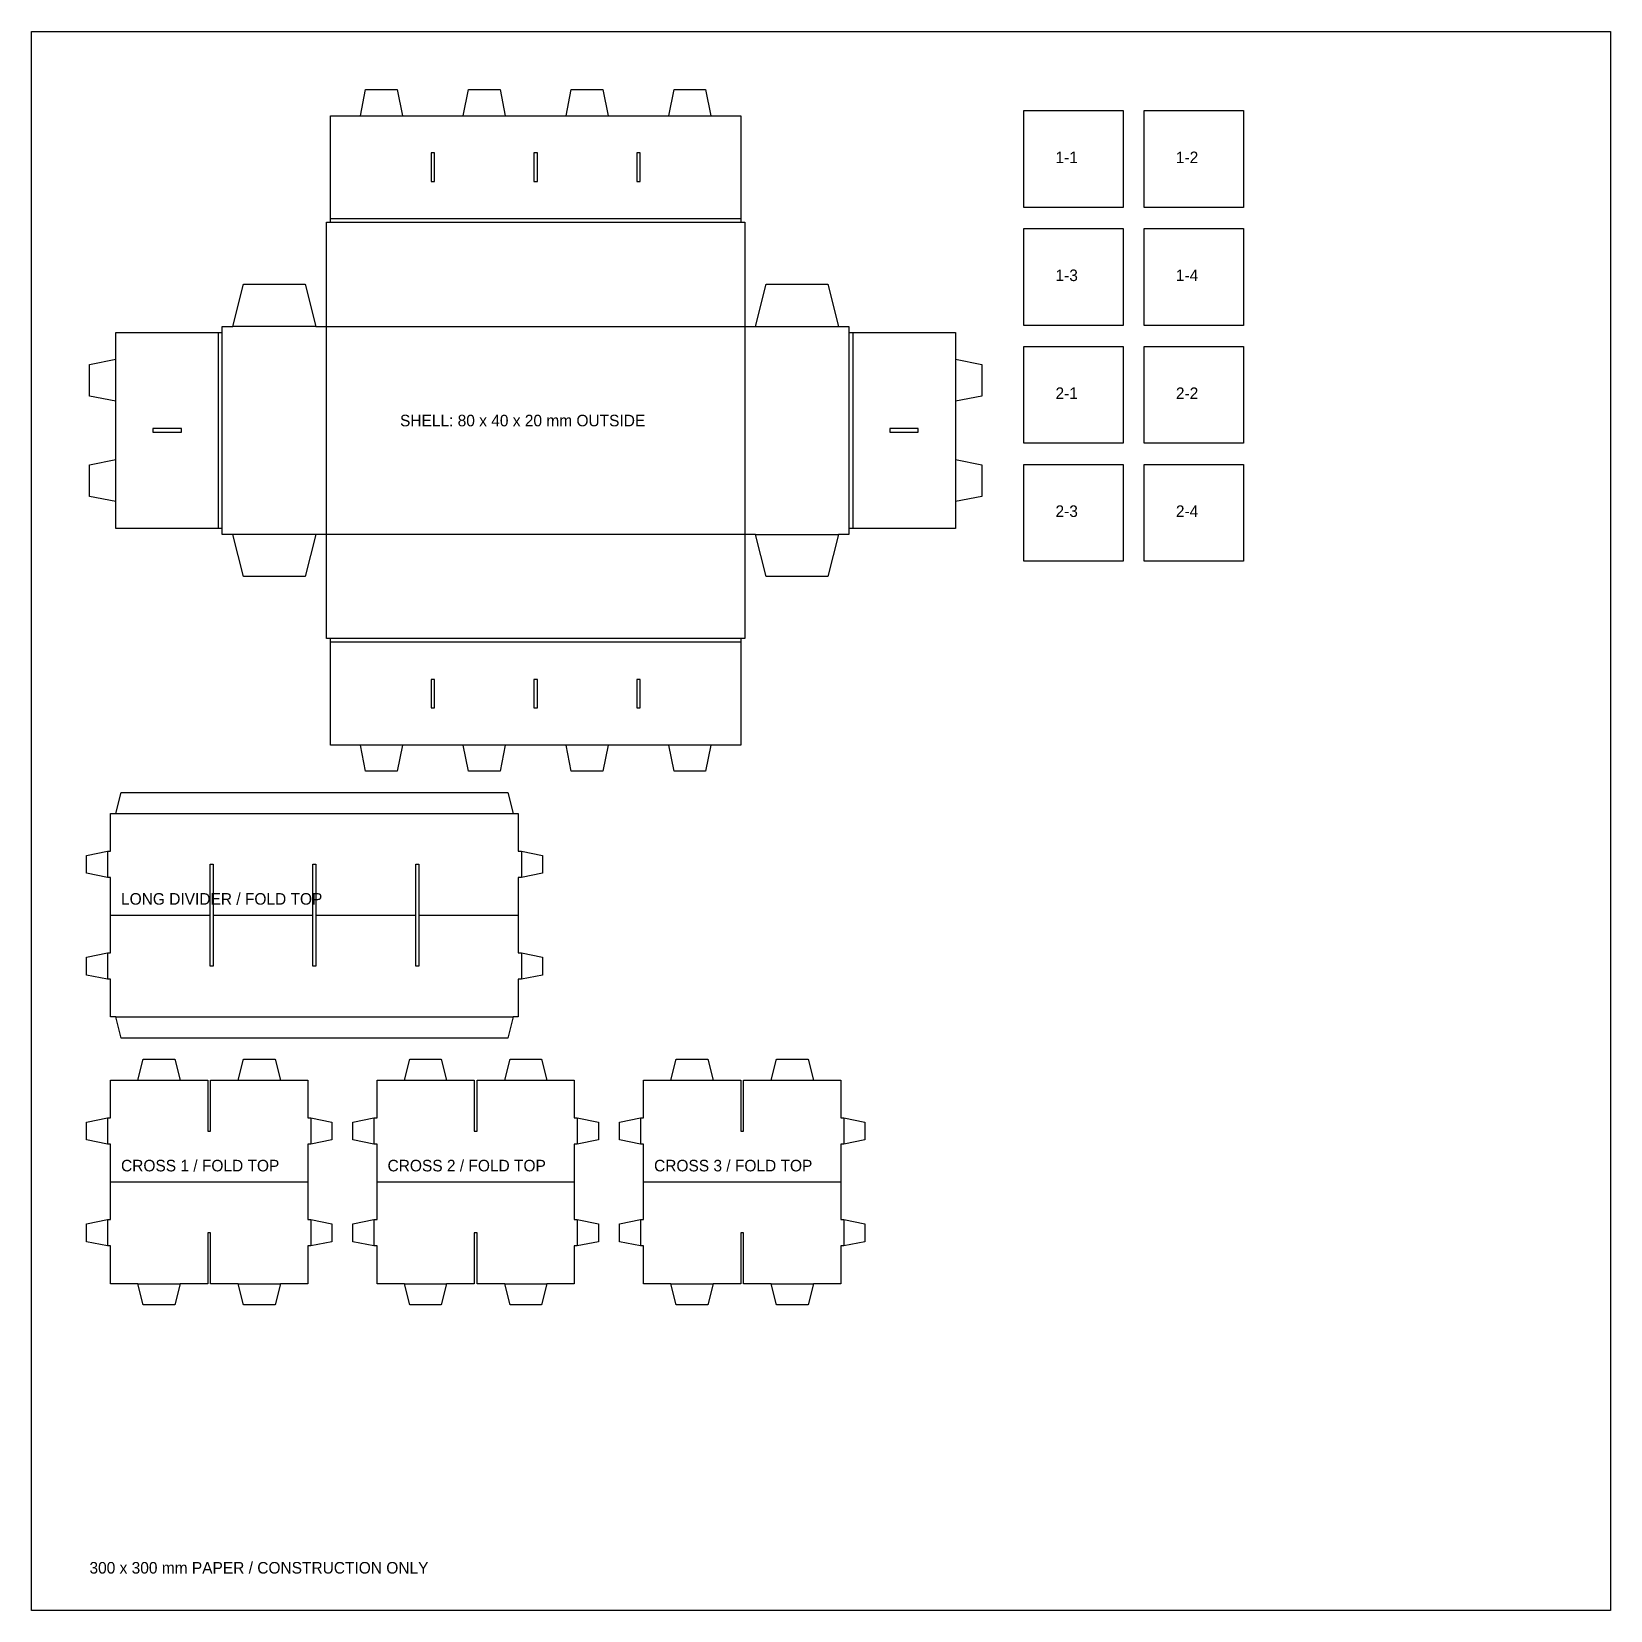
# Model space of a CAD drawing. Header units: millimetres. Extents: x 0 to 300, y 0 to 300.
import ezdxf

# ---------------------------------------------------------------- set-up
doc = ezdxf.new("R2010")
doc.units = ezdxf.units.MM
for name, color, linetype in [('CONSTRUCTION', 7, 'CONTINUOUS'), ('CREASE', 5, 'CONTINUOUS'), ('CUT', 1, 'CONTINUOUS')]:
    doc.layers.add(name, color=color, linetype=linetype)

msp = doc.modelspace()

# ---------------------------------------------------------------- linework, layer by layer
at = {"layer": 'CONSTRUCTION', "color": 7}
for p, q in [((0, 300), (300, 300)), ((0, 0), (0, 300)), ((300, 300), (300, 0)), ((300, 0), (0, 0))]:
    msp.add_line(p, q, dxfattribs=at)
at = {"layer": 'CREASE', "color": 5}
for p, q in [((62.4775, 284), (70.4775, 284)), ((82.0125, 284), (90.0125, 284)), ((101.5475, 284), (109.5475, 284)), ((121.0825, 284), (129.0825, 284)), ((56.81, 264.46), (134.75, 264.46)), ((56.01, 263.76), (135.55, 263.76)), ((36.24, 204.45), (36.24, 243.99)), ((54.01, 243.99), (38.24, 243.99)), ((56.01, 243.99), (135.55, 243.99)), ((56.01, 204.45), (56.01, 243.99)), ((135.55, 243.99), (135.55, 204.45)), ((137.55, 243.99), (153.32, 243.99)), ((155.32, 243.99), (155.32, 204.45)), ((35.54, 205.61), (35.54, 242.83)), ((156.02, 242.83), (156.02, 205.61)), ((16, 229.755), (16, 237.755)), ((175.56, 237.755), (175.56, 229.755)), ((16, 210.685), (16, 218.685)), ((175.56, 218.685), (175.56, 210.685)), ((54.01, 204.45), (38.24, 204.45)), ((135.55, 204.45), (56.01, 204.45)), ((137.55, 204.45), (153.32, 204.45)), ((135.55, 184.68), (56.01, 184.68)), ((134.75, 183.98), (56.81, 183.98)), ((70.4775, 164.44), (62.4775, 164.44)), ((90.0125, 164.44), (82.0125, 164.44)), ((109.5475, 164.44), (101.5475, 164.44)), ((129.0825, 164.44), (121.0825, 164.44)), ((16, 151.44), (91.48, 151.44)), ((14.42, 144.27), (14.42, 139.27)), ((93.06, 144.27), (93.06, 139.27)), ((15, 132.1), (33.925, 132.1)), ((34.485, 132.1), (53.46, 132.1)), ((54.02, 132.1), (72.995, 132.1)), ((73.555, 132.1), (92.48, 132.1)), ((14.42, 124.93), (14.42, 119.93)), ((93.06, 124.93), (93.06, 119.93)), ((16, 112.76), (91.48, 112.76)), ((20.205, 100.76), (28.205, 100.76)), ((39.275, 100.76), (47.275, 100.76)), ((70.845, 100.76), (78.845, 100.76)), ((89.915, 100.76), (97.915, 100.76)), ((121.485, 100.76), (129.485, 100.76)), ((140.555, 100.76), (148.555, 100.76)), ((14.42, 93.59), (14.42, 88.59)), ((53.06, 93.59), (53.06, 88.59)), ((65.06, 93.59), (65.06, 88.59)), ((103.7, 93.59), (103.7, 88.59)), ((115.7, 93.59), (115.7, 88.59)), ((154.34, 93.59), (154.34, 88.59)), ((15, 81.42), (52.48, 81.42)), ((65.64, 81.42), (103.12, 81.42)), ((116.28, 81.42), (153.76, 81.42)), ((14.42, 74.25), (14.42, 69.25)), ((53.06, 74.25), (53.06, 69.25)), ((65.06, 74.25), (65.06, 69.25)), ((103.7, 74.25), (103.7, 69.25)), ((115.7, 74.25), (115.7, 69.25)), ((154.34, 74.25), (154.34, 69.25)), ((20.205, 62.08), (28.205, 62.08)), ((39.275, 62.08), (47.275, 62.08)), ((70.845, 62.08), (78.845, 62.08)), ((89.915, 62.08), (97.915, 62.08)), ((121.485, 62.08), (129.485, 62.08)), ((140.555, 62.08), (148.555, 62.08))]:
    msp.add_line(p, q, dxfattribs=at)
at = {"layer": 'CUT', "color": 1}
for p, q in [((62.4775, 284), (63.4775, 289)), ((63.4775, 289), (69.4775, 289)), ((69.4775, 289), (70.4775, 284)), ((82.0125, 284), (83.0125, 289)), ((83.0125, 289), (89.0125, 289)), ((89.0125, 289), (90.0125, 284)), ((101.5475, 284), (102.5475, 289)), ((102.5475, 289), (108.5475, 289)), ((108.5475, 289), (109.5475, 284)), ((121.0825, 284), (122.0825, 289)), ((122.0825, 289), (128.0825, 289)), ((128.0825, 289), (129.0825, 284)), ((188.56, 285), (207.435, 285)), ((188.56, 266.59), (188.56, 285)), ((207.435, 285), (207.435, 266.59)), ((211.435, 285), (230.31, 285)), ((211.435, 266.59), (211.435, 285)), ((230.31, 285), (230.31, 266.59)), ((56.81, 264.46), (56.81, 284)), ((56.81, 284), (62.4775, 284)), ((70.4775, 284), (82.0125, 284)), ((90.0125, 284), (101.5475, 284)), ((109.5475, 284), (121.0825, 284)), ((129.0825, 284), (134.75, 284)), ((134.75, 284), (134.75, 264.46)), ((76.575, 276.93), (75.915, 276.93)), ((75.915, 276.93), (75.915, 271.53)), ((76.575, 271.53), (76.575, 276.93)), ((96.11, 276.93), (95.45, 276.93)), ((95.45, 276.93), (95.45, 271.53)), ((96.11, 271.53), (96.11, 276.93)), ((115.645, 276.93), (114.985, 276.93)), ((114.985, 276.93), (114.985, 271.53)), ((115.645, 271.53), (115.645, 276.93)), ((75.915, 271.53), (76.575, 271.53)), ((95.45, 271.53), (96.11, 271.53)), ((114.985, 271.53), (115.645, 271.53)), ((56.81, 263.76), (56.81, 264.46)), ((134.75, 264.46), (134.75, 263.76)), ((207.435, 266.59), (188.56, 266.59)), ((230.31, 266.59), (211.435, 266.59)), ((56.01, 243.99), (56.01, 263.76)), ((56.01, 263.76), (56.81, 263.76)), ((134.75, 263.76), (135.55, 263.76)), ((135.55, 263.76), (135.55, 243.99)), ((188.56, 262.59), (207.435, 262.59)), ((188.56, 244.18), (188.56, 262.59)), ((207.435, 262.59), (207.435, 244.18)), ((211.435, 262.59), (230.31, 262.59)), ((211.435, 244.18), (211.435, 262.59)), ((230.31, 262.59), (230.31, 244.18)), ((38.24, 243.99), (40.24, 251.99)), ((40.24, 251.99), (52.01, 251.99)), ((52.01, 251.99), (54.01, 243.99)), ((137.55, 243.99), (139.55, 251.99)), ((139.55, 251.99), (151.32, 251.99)), ((151.32, 251.99), (153.32, 243.99)), ((36.24, 242.83), (36.24, 243.99)), ((36.24, 243.99), (38.24, 243.99)), ((54.01, 243.99), (56.01, 243.99)), ((135.55, 243.99), (137.55, 243.99)), ((153.32, 243.99), (155.32, 243.99)), ((155.32, 243.99), (155.32, 242.83)), ((207.435, 244.18), (188.56, 244.18)), ((230.31, 244.18), (211.435, 244.18)), ((16, 237.755), (16, 242.83)), ((16, 242.83), (35.54, 242.83)), ((35.54, 242.83), (36.24, 242.83)), ((155.32, 242.83), (156.02, 242.83)), ((156.02, 242.83), (175.56, 242.83)), ((175.56, 242.83), (175.56, 237.755)), ((188.56, 240.18), (207.435, 240.18)), ((188.56, 221.77), (188.56, 240.18)), ((207.435, 240.18), (207.435, 221.77)), ((211.435, 240.18), (230.31, 240.18)), ((211.435, 221.77), (211.435, 240.18)), ((230.31, 240.18), (230.31, 221.77)), ((11, 236.755), (16, 237.755)), ((175.56, 237.755), (180.56, 236.755)), ((11, 230.755), (11, 236.755)), ((180.56, 236.755), (180.56, 230.755)), ((16, 229.755), (11, 230.755)), ((16, 218.685), (16, 229.755)), ((180.56, 230.755), (175.56, 229.755)), ((175.56, 229.755), (175.56, 218.685)), ((28.47, 224.55), (23.07, 224.55)), ((23.07, 224.55), (23.07, 223.89)), ((23.07, 223.89), (28.47, 223.89)), ((28.47, 223.89), (28.47, 224.55)), ((163.09, 224.55), (163.09, 223.89)), ((168.49, 224.55), (163.09, 224.55)), ((163.09, 223.89), (168.49, 223.89)), ((168.49, 223.89), (168.49, 224.55)), ((207.435, 221.77), (188.56, 221.77)), ((230.31, 221.77), (211.435, 221.77)), ((11, 217.685), (16, 218.685)), ((11, 211.685), (11, 217.685)), ((175.56, 218.685), (180.56, 217.685)), ((180.56, 217.685), (180.56, 211.685)), ((188.56, 217.77), (207.435, 217.77)), ((188.56, 199.36), (188.56, 217.77)), ((207.435, 217.77), (207.435, 199.36)), ((211.435, 217.77), (230.31, 217.77)), ((211.435, 199.36), (211.435, 217.77)), ((230.31, 217.77), (230.31, 199.36)), ((16, 210.685), (11, 211.685)), ((16, 205.61), (16, 210.685)), ((180.56, 211.685), (175.56, 210.685)), ((175.56, 210.685), (175.56, 205.61)), ((35.54, 205.61), (16, 205.61)), ((36.24, 205.61), (35.54, 205.61)), ((36.24, 204.45), (36.24, 205.61)), ((38.24, 204.45), (36.24, 204.45)), ((40.24, 196.45), (38.24, 204.45)), ((54.01, 204.45), (52.01, 196.45)), ((56.01, 204.45), (54.01, 204.45)), ((56.01, 184.68), (56.01, 204.45)), ((137.55, 204.45), (135.55, 204.45)), ((135.55, 204.45), (135.55, 184.68)), ((139.55, 196.45), (137.55, 204.45)), ((153.32, 204.45), (151.32, 196.45)), ((155.32, 204.45), (153.32, 204.45)), ((156.02, 205.61), (155.32, 205.61)), ((155.32, 205.61), (155.32, 204.45)), ((175.56, 205.61), (156.02, 205.61)), ((207.435, 199.36), (188.56, 199.36)), ((230.31, 199.36), (211.435, 199.36)), ((52.01, 196.45), (40.24, 196.45)), ((151.32, 196.45), (139.55, 196.45)), ((56.81, 184.68), (56.01, 184.68)), ((56.81, 183.98), (56.81, 184.68)), ((56.81, 164.44), (56.81, 183.98)), ((135.55, 184.68), (134.75, 184.68)), ((134.75, 184.68), (134.75, 183.98)), ((134.75, 183.98), (134.75, 164.44)), ((76.575, 176.91), (75.915, 176.91)), ((75.915, 176.91), (75.915, 171.51)), ((76.575, 171.51), (76.575, 176.91)), ((96.11, 176.91), (95.45, 176.91)), ((95.45, 176.91), (95.45, 171.51)), ((96.11, 171.51), (96.11, 176.91)), ((115.645, 176.91), (114.985, 176.91)), ((114.985, 176.91), (114.985, 171.51)), ((115.645, 171.51), (115.645, 176.91)), ((75.915, 171.51), (76.575, 171.51)), ((95.45, 171.51), (96.11, 171.51)), ((114.985, 171.51), (115.645, 171.51)), ((62.4775, 164.44), (56.81, 164.44)), ((63.4775, 159.44), (62.4775, 164.44)), ((70.4775, 164.44), (69.4775, 159.44)), ((82.0125, 164.44), (70.4775, 164.44)), ((83.0125, 159.44), (82.0125, 164.44)), ((90.0125, 164.44), (89.0125, 159.44)), ((101.5475, 164.44), (90.0125, 164.44)), ((102.5475, 159.44), (101.5475, 164.44)), ((109.5475, 164.44), (108.5475, 159.44)), ((121.0825, 164.44), (109.5475, 164.44)), ((122.0825, 159.44), (121.0825, 164.44)), ((129.0825, 164.44), (128.0825, 159.44)), ((134.75, 164.44), (129.0825, 164.44)), ((69.4775, 159.44), (63.4775, 159.44)), ((89.0125, 159.44), (83.0125, 159.44)), ((108.5475, 159.44), (102.5475, 159.44)), ((128.0825, 159.44), (122.0825, 159.44)), ((16, 151.44), (17, 155.44)), ((17, 155.44), (90.48, 155.44)), ((90.48, 155.44), (91.48, 151.44)), ((15, 151.44), (16, 151.44)), ((15, 144.27), (15, 151.44)), ((91.48, 151.44), (92.48, 151.44)), ((92.48, 151.44), (92.48, 144.27)), ((10.42, 143.47), (14.42, 144.27)), ((14.42, 144.27), (15, 144.27)), ((92.48, 144.27), (93.06, 144.27)), ((93.06, 144.27), (97.06, 143.47)), ((10.42, 140.07), (10.42, 143.47)), ((33.925, 141.77), (34.485, 141.77)), ((33.925, 122.43), (33.925, 141.77)), ((34.485, 141.77), (34.485, 122.43)), ((53.46, 141.77), (54.02, 141.77)), ((53.46, 122.43), (53.46, 141.77)), ((54.02, 141.77), (54.02, 122.43)), ((72.995, 141.77), (73.555, 141.77)), ((72.995, 122.43), (72.995, 141.77)), ((73.555, 141.77), (73.555, 122.43)), ((97.06, 143.47), (97.06, 140.07)), ((14.42, 139.27), (10.42, 140.07)), ((15, 139.27), (14.42, 139.27)), ((15, 124.93), (15, 139.27)), ((93.06, 139.27), (92.48, 139.27)), ((92.48, 139.27), (92.48, 124.93)), ((97.06, 140.07), (93.06, 139.27)), ((10.42, 124.13), (14.42, 124.93)), ((10.42, 120.73), (10.42, 124.13)), ((14.42, 124.93), (15, 124.93)), ((92.48, 124.93), (93.06, 124.93)), ((93.06, 124.93), (97.06, 124.13)), ((97.06, 124.13), (97.06, 120.73)), ((14.42, 119.93), (10.42, 120.73)), ((34.485, 122.43), (33.925, 122.43)), ((54.02, 122.43), (53.46, 122.43)), ((73.555, 122.43), (72.995, 122.43)), ((97.06, 120.73), (93.06, 119.93)), ((15, 119.93), (14.42, 119.93)), ((15, 112.76), (15, 119.93)), ((93.06, 119.93), (92.48, 119.93)), ((92.48, 119.93), (92.48, 112.76)), ((16, 112.76), (15, 112.76)), ((17, 108.76), (16, 112.76)), ((91.48, 112.76), (90.48, 108.76)), ((92.48, 112.76), (91.48, 112.76)), ((90.48, 108.76), (17, 108.76)), ((20.205, 100.76), (21.205, 104.76)), ((21.205, 104.76), (27.205, 104.76)), ((27.205, 104.76), (28.205, 100.76)), ((39.275, 100.76), (40.275, 104.76)), ((40.275, 104.76), (46.275, 104.76)), ((46.275, 104.76), (47.275, 100.76)), ((70.845, 100.76), (71.845, 104.76)), ((71.845, 104.76), (77.845, 104.76)), ((77.845, 104.76), (78.845, 100.76)), ((89.915, 100.76), (90.915, 104.76)), ((90.915, 104.76), (96.915, 104.76)), ((96.915, 104.76), (97.915, 100.76)), ((121.485, 100.76), (122.485, 104.76)), ((122.485, 104.76), (128.485, 104.76)), ((128.485, 104.76), (129.485, 100.76)), ((140.555, 100.76), (141.555, 104.76)), ((141.555, 104.76), (147.555, 104.76)), ((147.555, 104.76), (148.555, 100.76)), ((15, 100.76), (20.205, 100.76)), ((15, 93.59), (15, 100.76)), ((28.205, 100.76), (33.46, 100.76)), ((33.46, 100.76), (33.46, 91.09)), ((34.02, 91.09), (34.02, 100.76)), ((34.02, 100.76), (39.275, 100.76)), ((47.275, 100.76), (52.48, 100.76)), ((52.48, 100.76), (52.48, 93.59)), ((65.64, 100.76), (70.845, 100.76)), ((65.64, 93.59), (65.64, 100.76)), ((78.845, 100.76), (84.1, 100.76)), ((84.1, 100.76), (84.1, 91.09)), ((84.66, 91.09), (84.66, 100.76)), ((84.66, 100.76), (89.915, 100.76)), ((97.915, 100.76), (103.12, 100.76)), ((103.12, 100.76), (103.12, 93.59)), ((116.28, 100.76), (121.485, 100.76)), ((116.28, 93.59), (116.28, 100.76)), ((129.485, 100.76), (134.74, 100.76)), ((134.74, 100.76), (134.74, 91.09)), ((135.3, 91.09), (135.3, 100.76)), ((135.3, 100.76), (140.555, 100.76)), ((148.555, 100.76), (153.76, 100.76)), ((153.76, 100.76), (153.76, 93.59)), ((10.42, 92.79), (14.42, 93.59)), ((14.42, 93.59), (15, 93.59)), ((52.48, 93.59), (53.06, 93.59)), ((53.06, 93.59), (57.06, 92.79)), ((61.06, 92.79), (65.06, 93.59)), ((65.06, 93.59), (65.64, 93.59)), ((103.12, 93.59), (103.7, 93.59)), ((103.7, 93.59), (107.7, 92.79)), ((111.7, 92.79), (115.7, 93.59)), ((115.7, 93.59), (116.28, 93.59)), ((153.76, 93.59), (154.34, 93.59)), ((154.34, 93.59), (158.34, 92.79)), ((10.42, 89.39), (10.42, 92.79)), ((33.46, 91.09), (34.02, 91.09)), ((57.06, 92.79), (57.06, 89.39)), ((61.06, 89.39), (61.06, 92.79)), ((84.1, 91.09), (84.66, 91.09)), ((107.7, 92.79), (107.7, 89.39)), ((111.7, 89.39), (111.7, 92.79)), ((134.74, 91.09), (135.3, 91.09)), ((158.34, 92.79), (158.34, 89.39)), ((14.42, 88.59), (10.42, 89.39)), ((15, 88.59), (14.42, 88.59)), ((15, 74.25), (15, 88.59)), ((53.06, 88.59), (52.48, 88.59)), ((52.48, 88.59), (52.48, 74.25)), ((57.06, 89.39), (53.06, 88.59)), ((65.06, 88.59), (61.06, 89.39)), ((65.64, 88.59), (65.06, 88.59)), ((65.64, 74.25), (65.64, 88.59)), ((103.7, 88.59), (103.12, 88.59)), ((103.12, 88.59), (103.12, 74.25)), ((107.7, 89.39), (103.7, 88.59)), ((115.7, 88.59), (111.7, 89.39)), ((116.28, 88.59), (115.7, 88.59)), ((116.28, 74.25), (116.28, 88.59)), ((154.34, 88.59), (153.76, 88.59)), ((153.76, 88.59), (153.76, 74.25)), ((158.34, 89.39), (154.34, 88.59)), ((10.42, 73.45), (14.42, 74.25)), ((10.42, 70.05), (10.42, 73.45)), ((14.42, 74.25), (15, 74.25)), ((52.48, 74.25), (53.06, 74.25)), ((53.06, 74.25), (57.06, 73.45)), ((57.06, 73.45), (57.06, 70.05)), ((61.06, 73.45), (65.06, 74.25)), ((61.06, 70.05), (61.06, 73.45)), ((65.06, 74.25), (65.64, 74.25)), ((103.12, 74.25), (103.7, 74.25)), ((103.7, 74.25), (107.7, 73.45)), ((107.7, 73.45), (107.7, 70.05)), ((111.7, 73.45), (115.7, 74.25)), ((111.7, 70.05), (111.7, 73.45)), ((115.7, 74.25), (116.28, 74.25)), ((153.76, 74.25), (154.34, 74.25)), ((154.34, 74.25), (158.34, 73.45)), ((158.34, 73.45), (158.34, 70.05)), ((14.42, 69.25), (10.42, 70.05)), ((15, 69.25), (14.42, 69.25)), ((15, 62.08), (15, 69.25)), ((34.02, 71.75), (33.46, 71.75)), ((33.46, 71.75), (33.46, 62.08)), ((34.02, 62.08), (34.02, 71.75)), ((53.06, 69.25), (52.48, 69.25)), ((52.48, 69.25), (52.48, 62.08)), ((57.06, 70.05), (53.06, 69.25)), ((65.06, 69.25), (61.06, 70.05)), ((65.64, 69.25), (65.06, 69.25)), ((65.64, 62.08), (65.64, 69.25)), ((84.66, 71.75), (84.1, 71.75)), ((84.1, 71.75), (84.1, 62.08)), ((84.66, 62.08), (84.66, 71.75)), ((103.7, 69.25), (103.12, 69.25)), ((103.12, 69.25), (103.12, 62.08)), ((107.7, 70.05), (103.7, 69.25)), ((115.7, 69.25), (111.7, 70.05)), ((116.28, 69.25), (115.7, 69.25)), ((116.28, 62.08), (116.28, 69.25)), ((135.3, 71.75), (134.74, 71.75)), ((134.74, 71.75), (134.74, 62.08)), ((135.3, 62.08), (135.3, 71.75)), ((154.34, 69.25), (153.76, 69.25)), ((153.76, 69.25), (153.76, 62.08)), ((158.34, 70.05), (154.34, 69.25)), ((20.205, 62.08), (15, 62.08)), ((21.205, 58.08), (20.205, 62.08)), ((28.205, 62.08), (27.205, 58.08)), ((33.46, 62.08), (28.205, 62.08)), ((39.275, 62.08), (34.02, 62.08)), ((40.275, 58.08), (39.275, 62.08)), ((47.275, 62.08), (46.275, 58.08)), ((52.48, 62.08), (47.275, 62.08)), ((70.845, 62.08), (65.64, 62.08)), ((71.845, 58.08), (70.845, 62.08)), ((78.845, 62.08), (77.845, 58.08)), ((84.1, 62.08), (78.845, 62.08)), ((89.915, 62.08), (84.66, 62.08)), ((90.915, 58.08), (89.915, 62.08)), ((97.915, 62.08), (96.915, 58.08)), ((103.12, 62.08), (97.915, 62.08)), ((121.485, 62.08), (116.28, 62.08)), ((122.485, 58.08), (121.485, 62.08)), ((129.485, 62.08), (128.485, 58.08)), ((134.74, 62.08), (129.485, 62.08)), ((140.555, 62.08), (135.3, 62.08)), ((141.555, 58.08), (140.555, 62.08)), ((148.555, 62.08), (147.555, 58.08)), ((153.76, 62.08), (148.555, 62.08)), ((27.205, 58.08), (21.205, 58.08)), ((46.275, 58.08), (40.275, 58.08)), ((77.845, 58.08), (71.845, 58.08)), ((96.915, 58.08), (90.915, 58.08)), ((128.485, 58.08), (122.485, 58.08)), ((147.555, 58.08), (141.555, 58.08))]:
    msp.add_line(p, q, dxfattribs=at)

# ---------------------------------------------------------------- texts
at = {"layer": 'CONSTRUCTION', "color": 7}
for s, p in [('1-1', (194.56, 275)), ('1-2', (217.435, 275)), ('1-3', (194.56, 252.59)), ('1-4', (217.435, 252.59)), ('2-1', (194.56, 230.18)), ('2-2', (217.435, 230.18)), ('SHELL: 80 x 40 x 20 mm OUTSIDE', (70.01, 224.99)), ('2-3', (194.56, 207.77)), ('2-4', (217.435, 207.77)), ('LONG DIVIDER / FOLD TOP', (17, 134.1)), ('CROSS 1 / FOLD TOP', (17, 83.42)), ('CROSS 2 / FOLD TOP', (67.64, 83.42)), ('CROSS 3 / FOLD TOP', (118.28, 83.42)), ('300 x 300 mm PAPER / CONSTRUCTION ONLY', (11, 7))]:
    msp.add_text(s, height=2.2, dxfattribs=at).set_placement(p)

doc.saveas('drawing.dxf')
